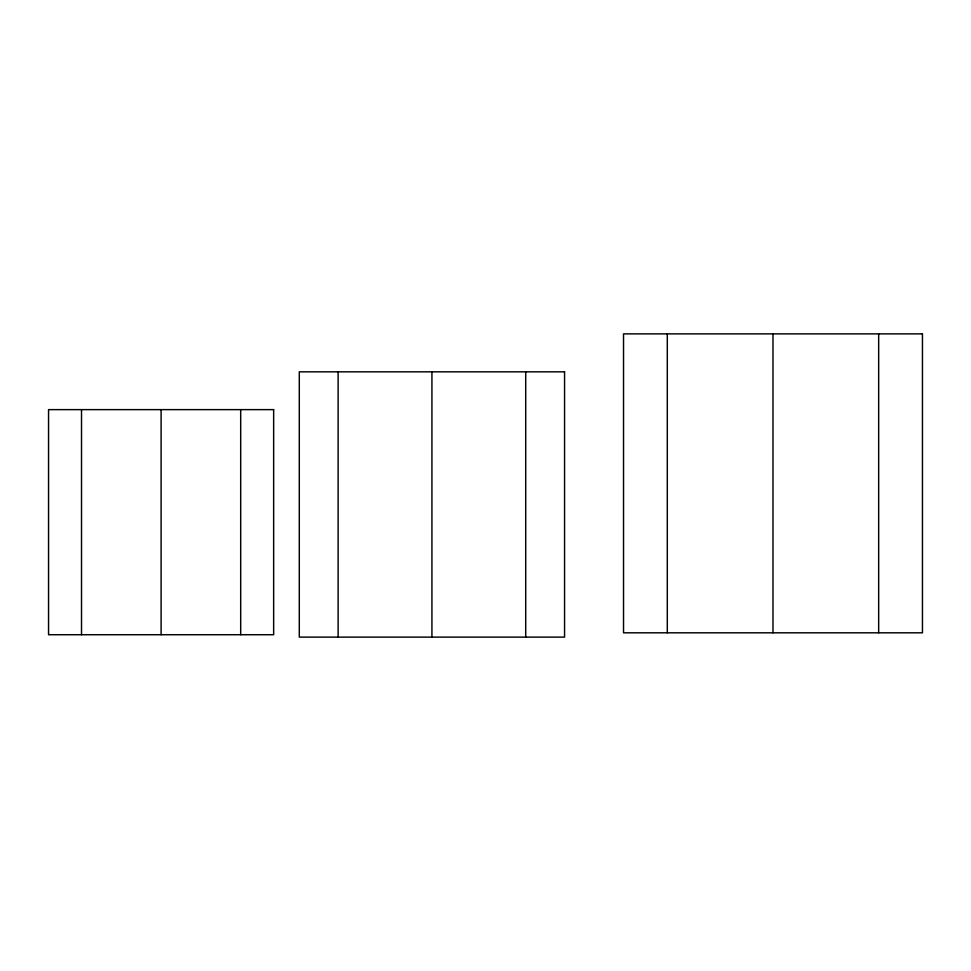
<?xml version="1.0" encoding="UTF-8"?>
<svg xmlns="http://www.w3.org/2000/svg" width="971" height="971" viewBox="0 0 971 971"><rect width="100%" height="100%" fill="white"/><g stroke="black" fill="none" stroke-linecap="round" stroke-linejoin="round"><path stroke-width="1.46" d="M878.67 333.878L878.67 632.813M772.989 333.878L772.989 632.813M667.295 333.878L667.295 632.813M525.712 371.832L525.712 637.122M431.925 371.832L431.925 637.122M338.126 371.832L338.126 637.122M240.687 409.628L240.687 634.718M161.101 409.628L161.101 634.718M81.515 409.628L81.515 634.718M922.45 333.878L623.528 333.878L623.528 632.813L922.45 632.813L922.45 333.878M564.564 371.832L299.286 371.832L299.286 637.122L564.564 637.122L564.564 371.832M273.652 409.628L48.55 409.628L48.55 634.718L273.652 634.718L273.652 409.628"/></g></svg>
